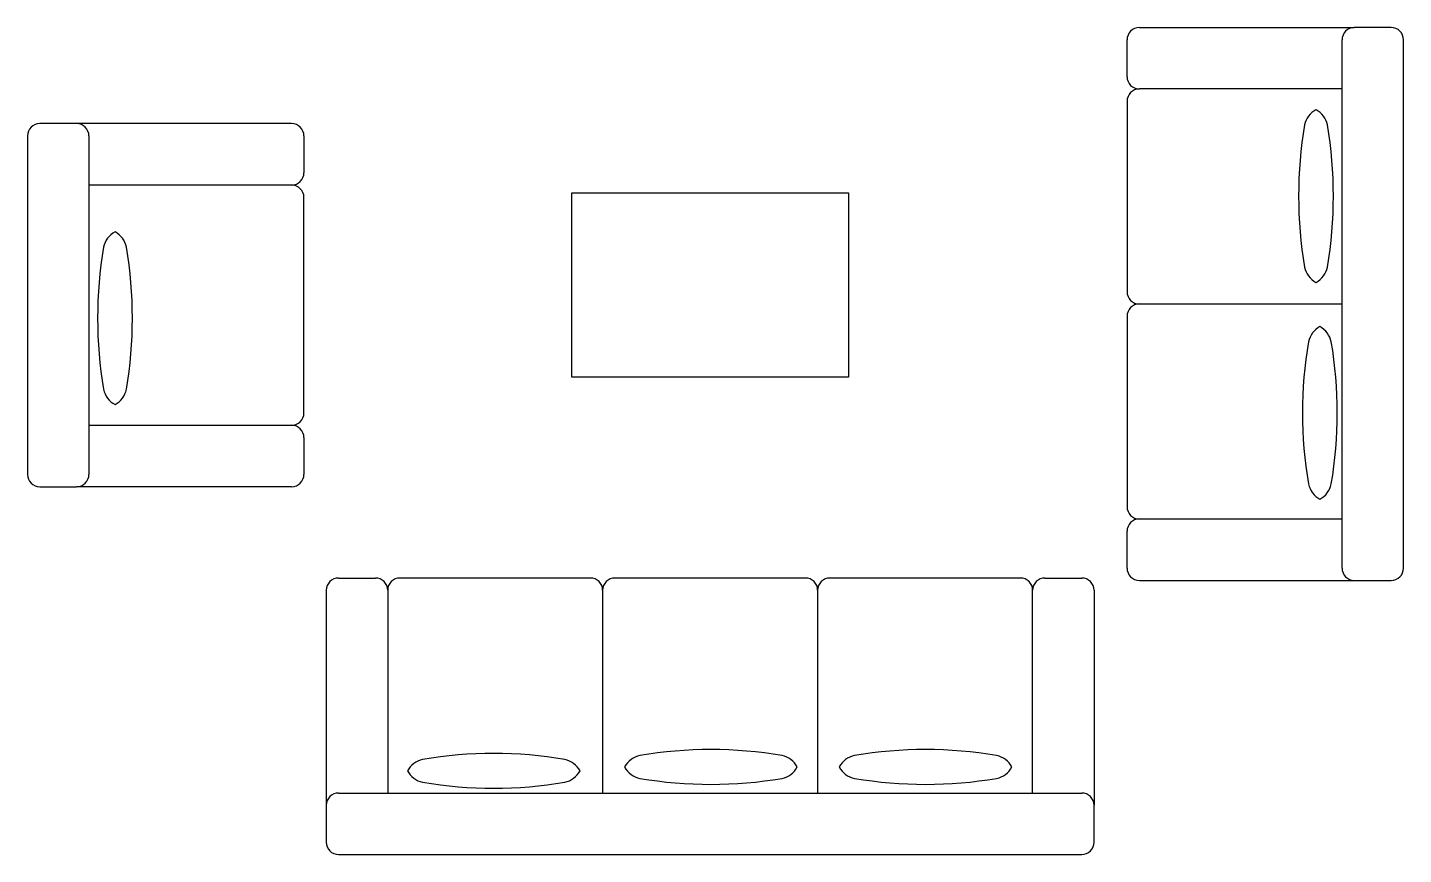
# Model space of a CAD drawing. Extents: x 23.8 to 54, y 1 to 14.1.
# Drawn here: x 49.544 to 54.024, y 1.718 to 4.411 of the extents above; entities that cross this region are included whole.
import ezdxf

# ---------------------------------------------------------------- set-up
doc = ezdxf.new("R2010")
doc.units = 0
doc.header["$MEASUREMENT"] = 0
doc.layers.add('www.dwgautocad.com', color=7, linetype='CONTINUOUS')

# ---------------------------------------------------------------- blocks, each defined once
blk = doc.blocks.new('SL-30-2')
at = {"layer": 'www.dwgautocad.com'}
for p, q in [((1190.9725, 1692.7168), (1191.6725, 1692.7168)), ((1191.7925, 1692.7168), (1191.6725, 1692.7168)), ((1190.9325, 1692.5568), (1190.9325, 1692.6768)), ((1191.6325, 1690.9568), (1191.6325, 1692.6768)), ((1191.8325, 1690.9568), (1191.8325, 1692.6768)), ((1191.6325, 1692.5168), (1190.9725, 1692.5168)), ((1190.9325, 1692.4768), (1190.9325, 1691.8568)), ((1190.9725, 1691.8168), (1191.6325, 1691.8168)), ((1190.9325, 1691.7768), (1190.9325, 1691.1568)), ((1190.9725, 1691.1168), (1191.6325, 1691.1168)), ((1190.9325, 1690.9568), (1190.9325, 1691.0768)), ((1190.9725, 1690.9168), (1191.6725, 1690.9168)), ((1191.6725, 1690.9168), (1191.7925, 1690.9168))]:
    blk.add_line(p, q, dxfattribs=at)
for centre, radius, start, end in [((1190.9725, 1692.6768), 0.04, 90, 180), ((1191.6725, 1692.6768), 0.04, 90, 180), ((1191.7925, 1692.6768), 0.04, 0, 90), ((1190.9725, 1692.5568), 0.04, 180, 270), ((1190.9725, 1692.4768), 0.04, 90, 180), ((1191.5832, 1692.3841), 0.0742, 118.5902, 167.9437), ((1191.5122, 1692.3841), 0.0742, 12.0563, 61.4098), ((1192.869, 1692.1682), 1.378, 170.3331, 189.6669), ((1190.2263, 1692.1682), 1.378, 350.3331, 9.6669), ((1191.5832, 1691.9523), 0.0742, 192.0563, 241.4098), ((1191.5122, 1691.9523), 0.0742, 298.5902, 347.9437), ((1190.9725, 1691.8568), 0.04, 180, 270), ((1190.9725, 1691.7768), 0.04, 90, 180), ((1191.5958, 1691.678), 0.0742, 118.5902, 167.9437), ((1191.5248, 1691.678), 0.0742, 12.0563, 61.4098), ((1192.8816, 1691.4622), 1.378, 170.3331, 189.6669), ((1190.239, 1691.4622), 1.378, 350.3331, 9.6669), ((1191.5958, 1691.2463), 0.0742, 192.0563, 241.4098), ((1191.5248, 1691.2463), 0.0742, 298.5902, 347.9437), ((1190.9725, 1691.1568), 0.04, 180, 270), ((1190.9725, 1691.0768), 0.04, 90, 180), ((1190.9725, 1690.9568), 0.04, 180, 270), ((1191.6725, 1690.9568), 0.04, 180, 270), ((1191.7925, 1690.9568), 0.04, 270, 0)]:
    blk.add_arc(centre, radius, start, end, dxfattribs=at)
blk = doc.blocks.new('SL-30-3')
at = {"layer": 'www.dwgautocad.com'}
for p, q in [((1188.3651, 1690.9247), (1188.4851, 1690.9247)), ((1189.1851, 1690.9247), (1188.5651, 1690.9247)), ((1189.8851, 1690.9247), (1189.2651, 1690.9247)), ((1190.5851, 1690.9247), (1189.9651, 1690.9247)), ((1190.6651, 1690.9247), (1190.7851, 1690.9247)), ((1188.3251, 1690.8847), (1188.3251, 1690.1847)), ((1188.5251, 1690.8847), (1188.5251, 1690.2247)), ((1189.2251, 1690.8847), (1189.2251, 1690.2247)), ((1189.9251, 1690.8847), (1189.9251, 1690.2247)), ((1190.6251, 1690.2247), (1190.6251, 1690.8847)), ((1190.8251, 1690.8847), (1190.8251, 1690.1847)), ((1188.3651, 1690.2247), (1190.7851, 1690.2247)), ((1188.3251, 1690.1847), (1188.3251, 1690.0647)), ((1190.8251, 1690.0647), (1190.8251, 1690.1847)), ((1188.3651, 1690.0247), (1190.7851, 1690.0247))]:
    blk.add_line(p, q, dxfattribs=at)
for centre, radius, start, end in [((1188.3651, 1690.8847), 0.04, 90, 180), ((1188.4851, 1690.8847), 0.04, 0, 90), ((1188.5651, 1690.8847), 0.04, 90, 180), ((1189.1851, 1690.8847), 0.04, 0, 90), ((1189.2651, 1690.8847), 0.04, 90, 180), ((1189.8851, 1690.8847), 0.04, 0, 90), ((1189.9651, 1690.8847), 0.04, 90, 180), ((1190.5851, 1690.8847), 0.04, 0, 90), ((1190.6651, 1690.8847), 0.04, 90, 180), ((1190.7851, 1690.8847), 0.04, 0, 90), ((1188.8704, 1688.9755), 1.378, 80.3331, 99.6669), ((1189.3618, 1690.274), 0.0742, 102.0563, 151.4098), ((1189.5777, 1688.9882), 1.378, 80.3331, 99.6669), ((1189.7935, 1690.274), 0.0742, 28.5902, 77.9437), ((1190.0606, 1690.274), 0.0742, 102.0563, 151.4098), ((1190.2765, 1688.9882), 1.378, 80.3331, 99.6669), ((1190.4924, 1690.274), 0.0742, 28.5902, 77.9437), ((1188.6545, 1690.2614), 0.0742, 102.0563, 151.4098), ((1188.6545, 1690.3324), 0.0742, 208.5902, 257.9437), ((1189.0863, 1690.2614), 0.0742, 28.5902, 77.9437), ((1189.0863, 1690.3324), 0.0742, 282.0563, 331.4098), ((1189.3618, 1690.345), 0.0742, 208.5902, 257.9437), ((1189.7935, 1690.345), 0.0742, 282.0563, 331.4098), ((1190.0606, 1690.345), 0.0742, 208.5902, 257.9437), ((1190.4924, 1690.345), 0.0742, 282.0563, 331.4098), ((1188.8704, 1691.6182), 1.378, 260.3331, 279.6669), ((1189.5777, 1691.6309), 1.378, 260.3331, 279.6669), ((1190.2765, 1691.6309), 1.378, 260.3331, 279.6669), ((1188.3651, 1690.1847), 0.04, 90, 180), ((1190.7851, 1690.1847), 0.04, 0, 90), ((1188.3651, 1690.0647), 0.04, 180, 270), ((1190.7851, 1690.0647), 0.04, 270, 0)]:
    blk.add_arc(centre, radius, start, end, dxfattribs=at)
blk = doc.blocks.new('SL-30-1')
at = {"layer": 'www.dwgautocad.com'}
for p, q in [((1187.5124, 1692.4039), (1187.3924, 1692.4039)), ((1188.2124, 1692.4039), (1187.5124, 1692.4039)), ((1187.3524, 1692.3639), (1187.3524, 1691.2619)), ((1187.5524, 1692.3639), (1187.5524, 1691.2619)), ((1188.2524, 1692.3639), (1188.2524, 1692.2439)), ((1188.2124, 1692.2039), (1187.5524, 1692.2039)), ((1188.2524, 1691.4619), (1188.2524, 1692.1639)), ((1187.5524, 1691.4219), (1188.2124, 1691.4219)), ((1188.2524, 1691.3819), (1188.2524, 1691.2619)), ((1187.3924, 1691.2219), (1187.5124, 1691.2219)), ((1188.2124, 1691.2219), (1187.5124, 1691.2219))]:
    blk.add_line(p, q, dxfattribs=at)
for centre, radius, start, end in [((1187.3924, 1692.3639), 0.04, 90, 180), ((1187.5124, 1692.3639), 0.04, 0, 90), ((1188.2124, 1692.3639), 0.04, 0, 90), ((1188.2124, 1692.2439), 0.04, 270, 0), ((1188.2124, 1692.1639), 0.04, 0, 90), ((1187.6728, 1691.9864), 0.0742, 118.5902, 167.9437), ((1187.6018, 1691.9864), 0.0742, 12.0563, 61.4098), ((1188.9586, 1691.7705), 1.378, 170.3331, 189.6669), ((1186.3159, 1691.7705), 1.378, 350.3331, 9.6669), ((1187.6728, 1691.5546), 0.0742, 192.0563, 241.4098), ((1187.6018, 1691.5546), 0.0742, 298.5902, 347.9437), ((1188.2124, 1691.4619), 0.04, 270, 0), ((1188.2124, 1691.3819), 0.04, 0, 90), ((1187.3924, 1691.2619), 0.04, 180, 270), ((1187.5124, 1691.2619), 0.04, 270, 0), ((1188.2124, 1691.2619), 0.04, 270, 0)]:
    blk.add_arc(centre, radius, start, end, dxfattribs=at)

msp = doc.modelspace()

# ---------------------------------------------------------------- linework, layer by layer
at = {"layer": 'www.dwgautocad.com'}
for p, q in [((51.3168, 3.8718), (52.2168, 3.8718)), ((51.3168, 3.2718), (51.3168, 3.8718)), ((52.2168, 3.8718), (52.2168, 3.2718)), ((52.2168, 3.2718), (51.3168, 3.2718))]:
    msp.add_line(p, q, dxfattribs=at)

# ---------------------------------------------------------------- block references
for name in ['SL-30-2', 'SL-30-1', 'SL-30-3']:
    msp.add_blockref(name, (-1137.8083, -1688.3063), dxfattribs=at)

doc.saveas('drawing.dxf')
